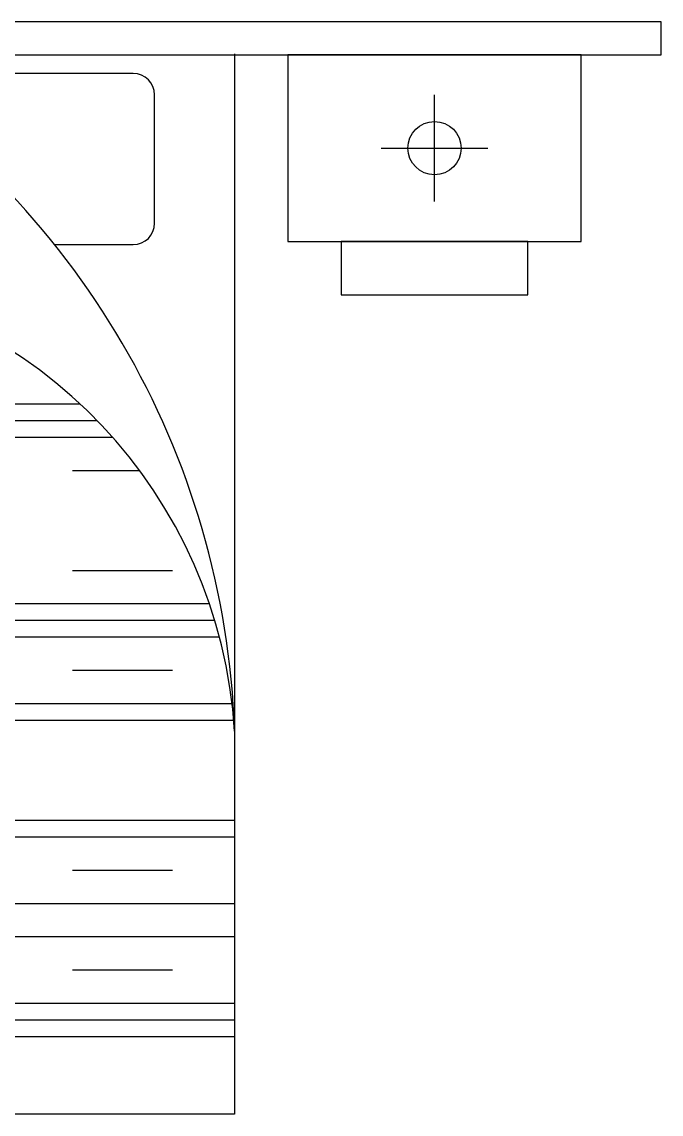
# Model space of a CAD drawing. Header units: millimetres. Extents: x 1787 to 68324, y 1435 to 30835.
# Drawn here: x 56128 to 57327, y 27342 to 29392 of the extents above; entities that cross this region are included whole.
import ezdxf

# ---------------------------------------------------------------- set-up
doc = ezdxf.new("R2010")
doc.units = ezdxf.units.MM

# ---------------------------------------------------------------- blocks, each defined once
blk = doc.blocks.new('A$C58A03583')
at = {"linetype": 'ByBlock', "lineweight": -2}
for p, q in [((3, 2.0501), (0, 2.0501)), ((3, 1.988), (3, 2.0501)), ((2.2, 1.99), (2.2, 0)), ((0, 1.988), (3, 1.988)), ((2.85, 1.988), (2.3, 1.988)), ((2.3, 1.988), (2.3, 1.638)), ((2.85, 1.638), (2.85, 1.988)), ((2.01, 1.953), (1.512, 1.953)), ((2.05, 1.672), (2.05, 1.913)), ((2.575, 1.713), (2.575, 1.913)), ((2.475, 1.813), (2.675, 1.813)), ((1.8624, 1.632), (2.01, 1.632)), ((2.3, 1.638), (2.85, 1.638)), ((2.75, 1.638), (2.4, 1.638)), ((2.4, 1.638), (2.4, 1.538)), ((2.75, 1.538), (2.75, 1.638)), ((2.4, 1.538), (2.75, 1.538)), ((1.9105, 1.3325), (0.8, 1.3325)), ((1.9424, 1.3013), (0.8, 1.3013)), ((1.9714, 1.27), (0.8, 1.27)), ((2.022, 1.2075), (1.896, 1.2075)), ((2.0835, 1.02), (1.896, 1.02)), ((2.1529, 0.9575), (0.8, 0.9575)), ((2.1629, 0.9263), (0.8, 0.9263)), ((2.1717, 0.895), (0.8, 0.895)), ((2.0835, 0.8325), (1.896, 0.8325)), ((2.1954, 0.77), (0.8, 0.77)), ((2.1986, 0.7388), (0.8, 0.7388)), ((2.2, 0.5513), (0.8, 0.5513)), ((2.2, 0.52), (0.8, 0.52)), ((2.0835, 0.4575), (1.896, 0.4575)), ((2.2, 0.395), (0.8, 0.395)), ((2.2, 0.3325), (0.8, 0.3325)), ((2.0835, 0.27), (1.896, 0.27)), ((2.2, 0.2075), (0.8, 0.2075)), ((2.2, 0.1763), (0.8, 0.1763)), ((2.2, 0.145), (0.8, 0.145)), ((2.2, 0), (0.8, 0))]:
    blk.add_line(p, q, dxfattribs=at)
blk.add_circle((2.575, 1.813), 0.05, dxfattribs=at)
for centre, radius, start, end in [((0.6493, 0.6645), 1.5517, 2.013, 58.5357), ((2.01, 1.913), 0.04, 0, 90), ((2.01, 1.672), 0.04, 270, 0), ((1.2845, 0.6621), 0.9172, 3.5567, 83.2725)]:
    blk.add_arc(centre, radius, start, end, dxfattribs=at)

msp = doc.modelspace()

# ---------------------------------------------------------------- block references
at = {"xscale": 1000, "yscale": 1000, "zscale": 1000}
msp.add_blockref('A$C58A03583', (54326.7, 27341.8), dxfattribs=at)

doc.saveas('drawing.dxf')
